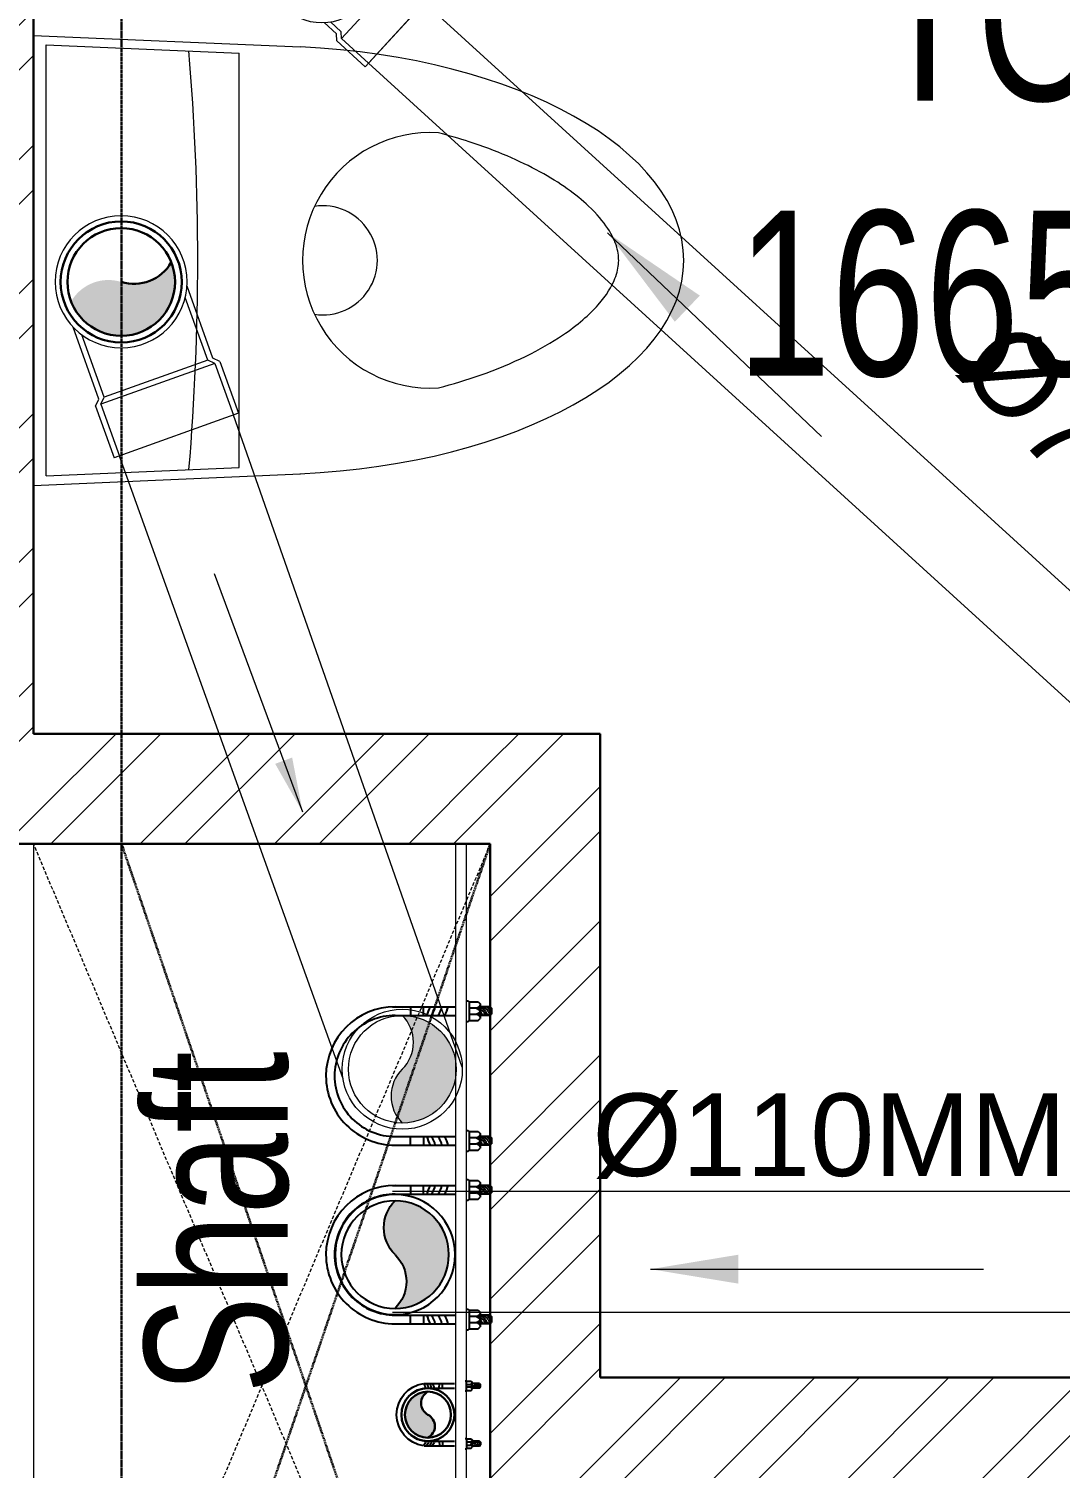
# Model space of a CAD drawing. Header units: millimetres. Extents: x 554 to 29966, y 4404 to 52986.
# Drawn here: x 17456 to 18393, y 13693 to 15001 of the extents above; entities that cross this region are included whole.
import ezdxf

# ---------------------------------------------------------------- set-up
doc = ezdxf.new("R2010")
doc.units = ezdxf.units.MM
for name, pattern in [('DASHED2', [0.375, 0.25, -0.125]), ('HIDDEN', [9.524999999999995, 6.349999999999997, -3.174999999999998]), ('HIDDEN2', [4.7624999999999975, 3.174999999999998, -1.587499999999999])]:
    doc.linetypes.add(name, pattern=pattern)
for name, color, linetype, lineweight in [('A-TEXT-ROOM-50', 7, 'Continuous', 9), ('A-VOID-ABOV', 8, 'HIDDEN2', 5), ('CWS', 170, 'Continuous', 30), ('FUR', 7, 'Continuous', 15), ('PIPE SUPPORT', 24, 'Continuous', 18), ('PP-BEAM', 6, 'DASHED2', 30), ('PP-WALL', 7, 'Continuous', 30), ('SWP', 1, 'Continuous', 15), ('WALL HATCH', 8, 'Continuous', 0)]:
    doc.layers.add(name, color=color, linetype=linetype, lineweight=lineweight)
doc.layers.add('SH - WWP', color=94, linetype='Continuous', lineweight=0, true_color=0x009e00)
doc.layers.add('SH- WWP', color=92, linetype='Continuous')
doc.styles.add('_MAA_200', font='Arial Narrow.ttf', dxfattribs={"height": 100})
doc.styles.add('ARIAL', font='Arial.ttf')
doc.styles.get("Standard").update_dxf_attribs({"font": 'arial.ttf'})
doc.dimstyles.new('COLUMN DIM PLAN', dxfattribs={"dimtxt": 100, "dimasz": 50, "dimexe": 0, "dimexo": 0, "dimgap": 30, "dimtad": 0, "dimdec": 0, "dimdsep": 46, "dimtxsty": '_MAA_200', "dimblk": 'ARCHTICK', "dimcen": 2.5, "dimdle": 50, "dimclrd": 256, "dimclre": 256, "dimclrt": 256, "dimadec": 0, "dimazin": 0, "dimtfac": 1, "dimtdec": 0, "dimtmove": 1, "dimatfit": 3, "dimfxl": 1, "dimlwd": -1, "dimlwe": -1, "dimarcsym": 0})
pattern_1 = [(45, (-2728487.738031354, 3305291.588856062), (-60.98795987733971, 60.98795987733972), []), (45, (-2728447.079391504, 3305291.588856062), (-60.98795987733971, 60.98795987733972), [])]

# ---------------------------------------------------------------- blocks, each defined once
blk = doc.blocks.new('A$C34535F5F')
at = {"layer": 'FUR', "linetype": 'Continuous'}
blk.add_line((7.30756374410157, 0.6289789640859454), (7.30756374410157, 15.36669925259684), dxfattribs=at)
for points in [[(-5.1773586165e-06, 15.99469262112598), (9.488228492811686, 15.58530480220997)], [(-5.1773586165e-06, 15.99469262112598), (-5.1773586165e-06, 1.3152593965e-06)], [(0.4518127223655031, 0.333174596772551), (0.4518127223655031, 15.66151933959827), (7.30756374410157, 15.36571497229215)], [(0.4518127223655031, 0.333174596772551), (7.30756374410157, 0.6289789640859454)], [(-4.6040713642e-06, 1.3399976524e-06), (9.488228492811686, 0.4093891341608469)]]:
    blk.add_lwpolyline(points, dxfattribs=at)
for centre, radius, start, end in [((-82.43356653371848, 7.997346968185412), 88.2740429474575, 355.1706320567113, 4.838208005137757), ((14.10840801377526, 7.997650270378471), 4.543575502682315, 86.37742345364931, 273.6225765463507), ((10.28499021323114, 7.997650270378471), 1.940983098056188, 261.2489595723783, 98.7510404280416)]:
    blk.add_arc(centre, radius, start, end, dxfattribs=at)
blk.add_ellipse((8.091878359069597, 7.997346968185412), major_axis=(-15.02705318510713, -0.0004921401246645), ratio=0.5071451269459373, start_param=1.662675256482551, end_param=4.619315705604916, dxfattribs=at)
blk.add_open_spline([(14.39548825315614, 3.463153243726083), (14.91302334903048, 3.598485968635031), (15.40934677680525, 3.749572506610093), (17.04596771268734, 4.324187240336867), (18.04585381200195, 4.820209591939601), (19.3468307128951, 5.698914285413593), (19.76686025955314, 6.068188179050592), (20.37716554440885, 6.759230911126905), (20.5661491521696, 7.076913165647963), (20.75745456179175, 7.559917411002061), (20.79487015915402, 7.743754381349388), (20.81242688527891, 8.097778894311887), (20.79322074065022, 8.271584527238701), (20.67726372099605, 8.666097421998527), (20.57800686318115, 8.887820758710404), (20.25516603674805, 9.380109179502142), (20.03078012623337, 9.649802222483231), (19.30430730882108, 10.33365049375334), (18.72219344881341, 10.75464509321227), (17.28922340967438, 11.53923489571662), (16.4405024759053, 11.90268593577548), (15.14084198456294, 12.32581897137334), (14.77384033749877, 12.43321184765864), (14.39548825317797, 12.53214729703086)], degree=3, knots=[2.047043615697423, 2.047043615697423, 2.047043615697423, 2.047043615697423, 2.176320127587233, 2.176320127587233, 2.497545405150008, 2.497545405150008, 2.720446929078087, 2.720446929078087, 2.943348453006166, 2.943348453006166, 3.116442422806044, 3.116442422806044, 3.289536392605924, 3.289536392605924, 3.462630362405803, 3.462630362405803, 3.635724332205683, 3.635724332205683, 3.888669672234206, 3.888669672234206, 4.14161501226273, 4.14161501226273, 4.23612440737344, 4.23612440737344, 4.23612440737344, 4.23612440737344], dxfattribs=at)
blk = doc.blocks.new('A$C2CAE21CB')
at = {"layer": 'SWP', "linetype": 'Continuous'}
blk.add_hatch(color=256, dxfattribs=at).paths.add_polyline_path([(-2.000000000000452, -2e-16, 1), (1.999999999999544, -1e-16, -0.417356806475766), (-1.46e-13, -3.12e-13, 0.4173568064759495)])
for radius in [2.231396361223231, 2]:
    blk.add_circle((-4.547e-13, 0), radius, dxfattribs=at)
for centre, start, end in [((-1.000000000000454, -0.9893372808046474), 44.69290126739795, 135.307098732602), ((0.9999999999995453, 0.9893372808046474), 224.692901267398, 315.3070987326021)]:
    blk.add_arc(centre, 1.406694087280504, start, end, dxfattribs=at)
blk = doc.blocks.new('*X19')
at = {"color": 0}
for p, q in [((113.7279130090329, 341.4162965511011), (114.3176786467903, 342.0060621888587)), ((113.8423566890578, 341.3539635358294), (114.318169125598, 341.8297759723697)), ((113.6040440224238, 341.4692042597887), (113.7240518539459, 341.5892120913109)), ((113.9481308900426, 341.2829610415177), (114.3186596044057, 341.6534897558808)), ((114.0456951115147, 341.2037485676931), (114.3191500832134, 341.4772035393919)), ((114.1352787081868, 341.1165554690687), (114.3196405620211, 341.3009173229029)), ((114.2169109186877, 341.0214109842728), (114.3201310408288, 341.1246311064139)), ((114.2904245531791, 340.9181479234677), (114.3206215196365, 340.948344889925))]:
    blk.add_line(p, q, dxfattribs=at)
blk = doc.blocks.new('MNBMBM')
at = {"layer": 'PIPE SUPPORT', "lineweight": -3}
for p, q in [((96481.19327059848, -13447.57362357126), (96481.24589340582, -13447.52100076388)), ((96481.19327059848, -13447.57362357126), (96481.19327059848, -13447.93724713904)), ((96481.24589340582, -13447.52100076388), (96481.46068358464, -13447.52100076388)), ((96481.513306392, -13447.57362357126), (96481.46068358464, -13447.52100076388)), ((96481.51327059873, -13447.57358777802), (96481.51327059873, -13447.93724713904)), ((96486.01327060293, -13447.5736235712), (96486.0658934103, -13447.52100076383)), ((96486.01327060293, -13447.5736235712), (96486.01327060293, -13447.93724713899)), ((96486.0658934103, -13447.52100076383), (96486.28068358912, -13447.52100076383)), ((96486.3333063965, -13447.5736235712), (96486.28068358912, -13447.52100076383)), ((96486.33327060322, -13447.57358777796), (96486.33327060322, -13447.93724713899)), ((96481.00701595827, -13448.01174899512), (96481.08151781435, -13447.93724713904)), ((96481.00701595827, -13448.35426413027), (96481.00701595827, -13448.01174899512)), ((96481.08151781435, -13447.93724713904), (96481.62502338283, -13447.93724713904)), ((96481.24564540328, -13448.08837642508), (96481.24564540328, -13448.35914664466)), ((96481.46089633444, -13448.35914664466), (96481.46089633444, -13448.08895620799)), ((96481.69952523893, -13448.01174899512), (96481.62502338283, -13447.93724713904)), ((96481.69952523893, -13448.35426413027), (96481.69952523893, -13448.01174899512)), ((96485.82701596274, -13448.01174899507), (96485.90151781883, -13447.93724713899)), ((96485.82701596274, -13448.35426413021), (96485.82701596274, -13448.01174899507)), ((96485.90151781883, -13447.93724713899), (96486.44502338734, -13447.93724713899)), ((96486.06564540775, -13448.08837642503), (96486.06564540775, -13448.3591466446)), ((96486.28089633891, -13448.3591466446), (96486.28089633891, -13448.08895620794)), ((96486.51952524339, -13448.01174899507), (96486.44502338734, -13447.93724713899)), ((96486.51952524339, -13448.35426413021), (96486.51952524339, -13448.01174899507)), ((96480.96944688873, -13448.39183319983), (96481.00701595827, -13448.35426413027)), ((96480.96944688873, -13448.45227396476), (96480.96944688873, -13448.39183319983)), ((96481.00701595827, -13448.35426413027), (96481.69952523893, -13448.35426413027)), ((96481.73677616696, -13448.39183319987), (96481.69952523893, -13448.35426413027)), ((96481.73677616696, -13448.45227396476), (96481.73677616696, -13448.39183319987)), ((96485.7894468932, -13448.39183319977), (96485.82701596274, -13448.35426413021)), ((96485.7894468932, -13448.45227396471), (96485.7894468932, -13448.39183319977)), ((96485.82701596274, -13448.35426413021), (96486.51952524339, -13448.35426413022)), ((96486.5567761714, -13448.39183319981), (96486.51952524339, -13448.35426413021)), ((96486.5567761714, -13448.45227396471), (96486.5567761714, -13448.39183319981)), ((96481.19327059844, -13451.20444779251), (96481.19327059844, -13448.8522739653)), ((96481.51327059873, -13451.10227396745), (96481.51327059873, -13448.8522739653)), ((96486.01327060293, -13451.10227396745), (96486.01327060293, -13448.8522739653)), ((96486.33327060322, -13451.20444779251), (96486.33327060322, -13448.8522739653)), ((96481.51327059873, -13450.0515798973), (96481.19327059844, -13450.0515798973)), ((96486.01327060293, -13450.0515798973), (96486.33327060322, -13450.0515798973)), ((96481.19327059844, -13450.53158634537), (96481.51327059873, -13450.53158634537)), ((96486.33327060322, -13450.53158634537), (96486.01327060293, -13450.53158634537))]:
    blk.add_line(p, q, dxfattribs=at)
for centre, major_axis, ratio, start_param, end_param in [((96481.61365783105, -13448.01305613068), (-0.320200128723769, 0.320200128723769), 0.999999999775471, -0.1868137474271345, 0.421005137292974), ((96481.56770347824, -13447.97069226839), (0.3609602734695469, 0.3609602734695469), 0.9999999993199254, 1.329768372023264, 1.608853964365007), ((96481.5910103873, -13448.00956358525), (0.3609602734738453, 0.3609602734738452), 0.9999999993067497, 1.329768372063623, 1.678717008183729), ((96481.25754133517, -13447.29713852301), (-0.1705916077644787, 0.1705916077644788), 0.9999999991030039, 2.547186153401375, 2.738210468153488), ((96481.29271783795, -13447.4791259956), (0.0704988429250919, 0.0704988429250919), 0.9999999996778886, 4.274227121094328, 5.064335281009006), ((96481.31502948253, -13447.45332862751), (0.1348098849665495, 0.1348098849665495), 0.9999999999247476, 4.157022774657454, 5.03481639246887), ((96481.3231396724, -13447.55496224183), (-0.1344147607729148, 0.1344147607729148), 0.9999999997529544, 2.586790775312957, 3.465894773457341), ((96486.43365783551, -13448.01305613062), (-0.3202001287203565, 0.3202001287203566), 0.9999999998669814, -0.1868137474059075, 0.421005137251335), ((96486.38770348275, -13447.97069226834), (0.3609602732425226, 0.3609602732425225), 0.9999999999533216, 1.329768371900432, 1.608853964383862), ((96486.41101039178, -13448.00956358519), (-0.3609602732295892, 0.3609602732295892), 0.9999999997756027, -0.2410279549909113, 0.1079206814815465), ((96486.07754133963, -13447.29713852295), (-0.1705916077439833, 0.1705916077439833), 0.9999999985280374, 2.547186153119761, 2.738210467946155), ((96486.1127178424, -13447.47912599554), (0.0704988429273759, 0.0704988429273759), 0.9999999996588605, 4.274227121095428, 5.064335280969733), ((96486.13502948698, -13447.45332862745), (0.1348098849770459, 0.1348098849770459), 0.9999999999034614, 4.157022774732605, 5.034816392505097), ((96486.14313967685, -13447.55496224177), (-0.1344147607712574, 0.1344147607712574), 0.9999999998539598, 2.586790775358184, 3.465894773409693), ((96480.99632885063, -13448.16111274663), (-0.1836427454511332, 0.1836427454511332), 0.9999999998933508, 4.202618967875284, 4.961205225639825), ((96481.62043640915, -13448.11023623249), (0.3174102312642302, 0.3174102312642302), 0.9999999999294054, 1.386450810713712, 1.96058101953486), ((96481.49614316745, -13448.16111274663), (0.183642745428047, 0.1836427454280469), 0.9999999999834772, 1.31702638455914, 2.080566339320697), ((96481.62228195462, -13448.0651669514), (0.2498462551128566, 0.2498462551128566), 0.9999999996738447, 1.500239073083246, 1.985744952330576), ((96481.71330309154, -13448.30887129406), (-0.3609602732254824, 0.3609602732254824), 0.9999999990776997, -0.2410279551250054, -0.02999747893383), ((96481.23966347807, -13448.11869015345), (0.1574100663563356, 0.1574100663563356), 0.9999999999594631, 5.625068624619608, 6.450630167201308), ((96481.34487350953, -13447.56146236977), (0.1705916078916122, 0.1705916078916121), 0.9999999997420946, 4.117982480757515, 4.699606164845294), ((96481.40314094852, -13447.63531754867), (0.1705916079033848, 0.1705916079033847), 0.999999999742952, 4.117982480782877, 4.401037373487326), ((96481.71038130358, -13448.16111274663), (0.1836427454511332, 0.1836427454511332), 0.999999999893351, 1.321980081539759, 2.080566339304299), ((96485.81632885511, -13448.16111274658), (0.1836427454341228, 0.1836427454341228), 0.9999999998437497, 5.773415294580192, 6.532001552497469), ((96486.44043641358, -13448.11023623244), (0.3174102312506335, 0.3174102312506335), 0.9999999999588574, 1.386450810686251, 1.960581019537734), ((96486.31614317188, -13448.16111274658), (0.183642745501428, 0.183642745501428), 0.9999999996070283, 1.31702638475077, 2.080566339197591), ((96486.44228195908, -13448.06516695135), (0.2498462551250625, 0.2498462551250622), 0.9999999996142932, 1.500239073097558, 1.985744952294209), ((96486.53330309603, -13448.30887129401), (-0.3609602732356619, 0.3609602732356619), 0.999999999762126, -0.2410279549788759, -0.0299974789023303), ((96486.05966348256, -13448.11869015339), (0.1574100663563356, 0.1574100663563356), 0.9999999999594631, 5.625068624619608, 6.450630167201308), ((96486.16487351398, -13447.56146236971), (-0.170591607840616, 0.170591607840616), 0.9999999998175798, 2.547186153677094, 3.128809838001576), ((96486.22314095296, -13447.63531754862), (0.1705916080412037, 0.1705916080412037), 0.999999999172634, 4.117982480944434, 4.401037373670084), ((96486.53038130805, -13448.16111274658), (0.1836427454511332, 0.1836427454511332), 0.999999999893351, 1.321980081539759, 2.080566339304299), ((96481.05225511693, -13449.89698836564), (0.5499938553760205, 0.5499938553760205), 0.9999999999969301, 0.1632660786873338, 0.609270106082474), ((96482.06133004584, -13448.48989175251), (-0.6743740752789461, 0.6743740752789462), 0.999999832874448, 1.73406237867807, 1.744004351818876), ((96485.46521115582, -13448.48989175251), (0.6743740752795976, 0.6743740752795975), 0.9999998328735095, 4.539180955360865, 4.549122928501664), ((96486.47428608478, -13449.89698836564), (-0.54999385537602, 0.5499938553760205), 0.9999999999969306, -0.6092701060824738, -0.1632660786873334), ((96481.05225511693, -13450.12858373331), (0.5499938553737664, 0.5499938553737663), 0.9999999999653807, 0.1632660786923936, 0.60927010609728), ((96481.05225511693, -13450.3767219619), (0.5499938553760205, 0.5499938553760205), 0.9999999999969301, 0.1632660786873338, 0.609270106082474), ((96481.73307073742, -13448.88655582739), (-0.7483036447213935, 0.7483036447213935), 0.9999999999909795, 1.820914180993225, 2.152166921019516), ((96482.06133004584, -13448.7214871202), (-0.6743740340217865, 0.6743740340217868), 0.9999998922882944, 1.734062388205763, 1.744004361904144), ((96482.06133004584, -13448.96962534879), (-0.6743740340217865, 0.6743740340217868), 0.9999998922882944, 1.734062388205763, 1.744004361904144), ((96485.79347046425, -13448.88655582739), (0.7483036447213935, 0.7483036447213935), 0.9999999999909798, 4.131018386160066, 4.462271126186356), ((96485.46521115582, -13448.7214871202), (0.6743740340197633, 0.6743740340197631), 0.999999892291208, 4.539180945274946, 4.549122918973353), ((96485.46521115582, -13448.96962534879), (0.6743740340197633, 0.6743740340197631), 0.999999892291208, 4.539180945274946, 4.549122918973353), ((96486.47428608478, -13450.12858373331), (-0.5499938553737664, 0.5499938553737665), 0.9999999999653816, -0.6092701060972799, -0.1632660786923932), ((96486.47428608478, -13450.3767219619), (-0.54999385537602, 0.5499938553760205), 0.9999999999969306, -0.6092701060824738, -0.1632660786873334), ((96483.76327060082, -13451.10227396751), (-1.81726442934102, 1.817264429341022), 0.9999999999974116, 0.7853981633987424, 2.356194490191048), ((96483.76327060082, -13451.10227396751), (1.590990259148384, 1.590990259148384), 0.9999999999998207, 2.356194490192254, 3.926990816987331), ((96483.76327060084, -13451.10227396751), (-1.590990259148384, 1.590990259148384), 0.9999999999933532, 2.356194490189019, 3.926990816990564), ((96483.76327060084, -13451.10227396751), (-1.817264429336318, 1.817264429336318), 0.9999999999969258, 2.356194490190806, 3.926990816988777)]:
    blk.add_ellipse(centre, major_axis=major_axis, ratio=ratio, start_param=start_param, end_param=end_param, dxfattribs=at)
at = {"layer": 'PIPE SUPPORT', "lineweight": -3, "extrusion": (0, 0, -1), "xscale": 0.1862546401715415, "yscale": 0.1862546401715415, "zscale": -0.1862546400003328, "rotation": 90}
for p in [(-96417.61248112409, -13469.22945480174), (-96417.88024133527, -13469.23003458465), (-96422.43248112855, -13469.22945480168), (-96422.70024133974, -13469.2300345846)]:
    blk.add_blockref('*X19', p, dxfattribs=at)
blk = doc.blocks.new('A$C3BC90C2D')
at = {"layer": 'SH- WWP', "linetype": 'Continuous'}
blk.add_hatch(color=256, dxfattribs=at).paths.add_polyline_path([(-2, 3.3651e-11, 1), (2, 2.45565e-11, -0.4173574324766371), (-2.1098011128e-06, 2.1325688894e-06, 0.4173561804767063)])
for radius in [2.231396361223231, 2]:
    blk.add_circle((0, 2.91038e-11), radius, dxfattribs=at)
for centre, start, end in [((-1, -0.9893372807709964), 44.69290126831891, 135.307098731681), ((1, 0.9893372808292042), 224.6929012683189, 315.3070987316811)]:
    blk.add_arc(centre, 1.406694087280504, start, end, dxfattribs=at)
blk = doc.blocks.new('OIUUYIU')
at = {"layer": 'PIPE SUPPORT', "lineweight": -3}
for p, q in [((96471.43208916413, -13447.5736235712), (96471.4847119715, -13447.52100076383)), ((96471.43212495738, -13447.57358777796), (96471.43212495738, -13447.93724713899)), ((96471.69950215032, -13447.52100076383), (96471.4847119715, -13447.52100076383)), ((96471.7521249577, -13447.5736235712), (96471.69950215032, -13447.52100076383)), ((96471.7521249577, -13447.5736235712), (96471.7521249577, -13447.93724713899)), ((96476.2520891686, -13447.57362357126), (96476.30471197594, -13447.52100076388)), ((96476.25212496183, -13447.57358777802), (96476.25212496183, -13447.93724713904)), ((96476.51950215481, -13447.52100076388), (96476.30471197594, -13447.52100076388)), ((96476.57212496213, -13447.57362357126), (96476.51950215481, -13447.52100076388)), ((96476.57212496213, -13447.57362357126), (96476.57212496213, -13447.93724713904)), ((96471.24587031725, -13448.01174899507), (96471.32037217329, -13447.93724713899)), ((96471.24587031725, -13448.35426413021), (96471.24587031725, -13448.01174899507)), ((96471.86387774178, -13447.93724713899), (96471.32037217329, -13447.93724713899)), ((96471.48449922173, -13448.3591466446), (96471.48449922173, -13448.08895620794)), ((96471.69975015287, -13448.08837642503), (96471.69975015287, -13448.3591466446)), ((96471.93837959784, -13448.01174899507), (96471.86387774178, -13447.93724713899)), ((96471.93837959784, -13448.35426413021), (96471.93837959784, -13448.01174899507)), ((96476.0658703217, -13448.01174899512), (96476.14037217776, -13447.93724713904)), ((96476.0658703217, -13448.35426413027), (96476.0658703217, -13448.01174899512)), ((96476.68387774623, -13447.93724713904), (96476.14037217776, -13447.93724713904)), ((96476.30449922617, -13448.35914664466), (96476.30449922617, -13448.08895620799)), ((96476.51975015733, -13448.08837642508), (96476.51975015733, -13448.35914664466)), ((96476.75837960232, -13448.01174899512), (96476.68387774623, -13447.93724713904)), ((96476.75837960232, -13448.35426413027), (96476.75837960232, -13448.01174899512)), ((96471.2086193892, -13448.39183319981), (96471.24587031725, -13448.35426413021)), ((96471.2086193892, -13448.45227396471), (96471.2086193892, -13448.39183319981)), ((96471.93837959784, -13448.35426413021), (96471.24587031725, -13448.35426413022)), ((96471.97594866742, -13448.39183319977), (96471.93837959784, -13448.35426413021)), ((96471.97594866742, -13448.45227396471), (96471.97594866742, -13448.39183319977)), ((96476.02861939363, -13448.39183319987), (96476.0658703217, -13448.35426413027)), ((96476.02861939363, -13448.45227396476), (96476.02861939363, -13448.39183319987)), ((96476.75837960232, -13448.35426413027), (96476.06587032168, -13448.35426413027)), ((96476.79594867188, -13448.39183319983), (96476.75837960232, -13448.35426413027)), ((96476.79594867188, -13448.45227396476), (96476.79594867188, -13448.39183319983)), ((96471.43212495738, -13451.20444779251), (96471.43212495738, -13448.8522739653)), ((96471.7521249577, -13451.10227396745), (96471.7521249577, -13448.8522739653)), ((96476.25212496183, -13451.10227396745), (96476.25212496183, -13448.8522739653)), ((96476.57212496216, -13451.20444779251), (96476.57212496216, -13448.8522739653)), ((96471.7521249577, -13450.0515798973), (96471.43212495738, -13450.0515798973)), ((96476.25212496183, -13450.0515798973), (96476.57212496216, -13450.0515798973)), ((96471.43212495738, -13450.53158634537), (96471.7521249577, -13450.53158634537)), ((96476.57212496216, -13450.53158634537), (96476.25212496183, -13450.53158634537))]:
    blk.add_line(p, q, dxfattribs=at)
at = {"layer": 'PIPE SUPPORT', "lineweight": -3, "extrusion": (0, 0, -1)}
for centre, major_axis, ratio, start_param, end_param in [((96471.62225588375, -13447.55496224177), (0.1344147607712574, 0.1344147607712574), 0.9999999998539598, 2.586790775358184, 3.465894773409693), ((96471.63036607363, -13447.45332862745), (-0.1348098849770459, 0.1348098849770459), 0.9999999999034614, 4.157022774732605, 5.034816392505097), ((96471.6526777182, -13447.47912599554), (-0.0704988429273759, 0.0704988429273759), 0.9999999996588605, 4.274227121095428, 5.064335280969733), ((96471.33173772506, -13448.01305613062), (0.3202001287203565, 0.3202001287203566), 0.9999999998669814, -0.1868137474059075, 0.421005137251335), ((96471.68785422095, -13447.29713852295), (0.1705916077439833, 0.1705916077439833), 0.9999999985280374, 2.547186153119761, 2.738210467946155), ((96471.35438516883, -13448.00956358519), (0.3609602732295892, 0.3609602732295892), 0.9999999997756027, -0.2410279549909113, 0.1079206814815465), ((96471.37769207788, -13447.97069226834), (-0.3609602732425226, 0.3609602732425225), 0.9999999999533216, 1.329768371900432, 1.608853964383862), ((96476.4422558882, -13447.55496224183), (0.1344147607729148, 0.1344147607729148), 0.9999999997529544, 2.586790775312957, 3.465894773457341), ((96476.45036607808, -13447.45332862751), (-0.1348098849665495, 0.1348098849665495), 0.9999999999247476, 4.157022774657454, 5.03481639246887), ((96476.47267772268, -13447.4791259956), (-0.0704988429250919, 0.0704988429250919), 0.9999999996778886, 4.274227121094328, 5.064335281009006), ((96476.15173772955, -13448.01305613068), (0.320200128723769, 0.320200128723769), 0.999999999775471, -0.1868137474271345, 0.421005137292974), ((96476.50785422543, -13447.29713852301), (0.1705916077644787, 0.1705916077644788), 0.9999999991030039, 2.547186153401375, 2.738210468153488), ((96476.17438517332, -13448.00956358525), (-0.3609602734738453, 0.3609602734738452), 0.9999999993067497, 1.329768372063623, 1.678717008183729), ((96476.19769208237, -13447.97069226839), (-0.3609602734695469, 0.3609602734695469), 0.9999999993199254, 1.329768372023264, 1.608853964365007), ((96471.23501425255, -13448.16111274658), (-0.1836427454511332, 0.1836427454511332), 0.999999999893351, 1.321980081539759, 2.080566339304299), ((96471.60052204665, -13447.56146236971), (0.170591607840616, 0.170591607840616), 0.9999999998175798, 2.547186153677094, 3.128809838001576), ((96471.54225460763, -13447.63531754862), (-0.1705916080412037, 0.1705916080412037), 0.999999999172634, 4.117982480944434, 4.401037373670084), ((96471.70573207804, -13448.11869015339), (-0.1574100663563356, 0.1574100663563356), 0.9999999999594631, 5.625068624619608, 6.450630167201308), ((96471.23209246458, -13448.30887129401), (0.3609602732356619, 0.3609602732356619), 0.999999999762126, -0.2410279549788759, -0.0299974789023303), ((96471.32311360154, -13448.06516695135), (-0.2498462551250625, 0.2498462551250622), 0.9999999996142932, 1.500239073097558, 1.985744952294209), ((96471.324959147, -13448.11023623244), (-0.3174102312506335, 0.3174102312506335), 0.9999999999588574, 1.386450810686251, 1.960581019537734), ((96471.44925238873, -13448.16111274658), (-0.183642745501428, 0.183642745501428), 0.9999999996070283, 1.31702638475077, 2.080566339197591), ((96471.94906670546, -13448.16111274658), (-0.1836427454341228, 0.1836427454341228), 0.9999999998437497, 5.773415294580192, 6.532001552497469), ((96476.05501425703, -13448.16111274663), (-0.1836427454511332, 0.1836427454511332), 0.999999999893351, 1.321980081539759, 2.080566339304299), ((96476.42052205108, -13447.56146236977), (-0.1705916078916122, 0.1705916078916121), 0.9999999997420946, 4.117982480757515, 4.699606164845294), ((96476.3622546121, -13447.63531754867), (-0.1705916079033848, 0.1705916079033847), 0.999999999742952, 4.117982480782877, 4.401037373487326), ((96476.52573208253, -13448.11869015345), (-0.1574100663563356, 0.1574100663563356), 0.9999999999594631, 5.625068624619608, 6.450630167201308), ((96476.05209246904, -13448.30887129406), (0.3609602732254824, 0.3609602732254824), 0.9999999990776997, -0.2410279551250054, -0.02999747893383), ((96476.14311360598, -13448.0651669514), (-0.2498462551128566, 0.2498462551128566), 0.9999999996738447, 1.500239073083246, 1.985744952330576), ((96476.14495915144, -13448.11023623249), (-0.3174102312642302, 0.3174102312642302), 0.9999999999294054, 1.386450810713712, 1.96058101953486), ((96476.26925239318, -13448.16111274663), (-0.183642745428047, 0.1836427454280469), 0.9999999999834772, 1.31702638455914, 2.080566339320697), ((96476.76906670997, -13448.16111274663), (0.1836427454511332, 0.1836427454511332), 0.9999999998933508, 4.202618967875284, 4.961205225639825), ((96471.29110947585, -13449.89698836564), (0.54999385537602, 0.5499938553760205), 0.9999999999969306, -0.6092701060824738, -0.1632660786873334), ((96472.30018440478, -13448.48989175251), (-0.6743740752795976, 0.6743740752795975), 0.9999998328735095, 4.539180955360865, 4.549122928501664), ((96475.70406551476, -13448.48989175251), (0.6743740752789461, 0.6743740752789462), 0.999999832874448, 1.73406237867807, 1.744004351818876), ((96476.71314044367, -13449.89698836564), (-0.5499938553760205, 0.5499938553760205), 0.9999999999969301, 0.1632660786873338, 0.609270106082474), ((96471.29110947585, -13450.12858373331), (0.5499938553737664, 0.5499938553737665), 0.9999999999653816, -0.6092701060972799, -0.1632660786923932), ((96471.29110947585, -13450.3767219619), (0.54999385537602, 0.5499938553760205), 0.9999999999969306, -0.6092701060824738, -0.1632660786873334), ((96471.97192509635, -13448.88655582739), (-0.7483036447213935, 0.7483036447213935), 0.9999999999909798, 4.131018386160066, 4.462271126186356), ((96472.30018440478, -13448.7214871202), (-0.6743740340197633, 0.6743740340197631), 0.999999892291208, 4.539180945274946, 4.549122918973353), ((96472.30018440478, -13448.96962534879), (-0.6743740340197633, 0.6743740340197631), 0.999999892291208, 4.539180945274946, 4.549122918973353), ((96476.03232482319, -13448.88655582739), (0.7483036447213935, 0.7483036447213935), 0.9999999999909795, 1.820914180993225, 2.152166921019516), ((96475.70406551476, -13448.7214871202), (0.6743740340217865, 0.6743740340217868), 0.9999998922882944, 1.734062388205763, 1.744004361904144), ((96475.70406551476, -13448.96962534879), (0.6743740340217865, 0.6743740340217868), 0.9999998922882944, 1.734062388205763, 1.744004361904144), ((96476.71314044367, -13450.12858373331), (-0.5499938553737664, 0.5499938553737663), 0.9999999999653807, 0.1632660786923936, 0.60927010609728), ((96476.71314044367, -13450.3767219619), (-0.5499938553760205, 0.5499938553760205), 0.9999999999969301, 0.1632660786873338, 0.609270106082474), ((96474.00212495976, -13451.10227396751), (1.817264429336318, 1.817264429336318), 0.9999999999969258, 2.356194490190806, 3.926990816988777), ((96474.00212495976, -13451.10227396751), (1.590990259148384, 1.590990259148384), 0.9999999999933532, 2.356194490189019, 3.926990816990564), ((96474.00212495976, -13451.10227396751), (-1.590990259148384, 1.590990259148384), 0.9999999999998207, 2.356194490192254, 3.926990816987331), ((96474.00212495976, -13451.10227396751), (1.81726442934102, 1.817264429341022), 0.9999999999974116, 0.7853981633987424, 2.356194490191048)]:
    blk.add_ellipse(centre, major_axis=major_axis, ratio=ratio, start_param=start_param, end_param=end_param, dxfattribs=at)
at = {"layer": 'PIPE SUPPORT', "lineweight": -3, "xscale": 0.1862546401715415, "yscale": 0.1862546401715415, "zscale": 0.1862546401715415, "rotation": 90}
for p in [(96535.07876817737, -13469.2300345846), (96535.30374091081, -13469.22945480168), (96539.88515422533, -13469.23003458465), (96540.15291443656, -13469.22945480174)]:
    blk.add_blockref('*X19', p, dxfattribs=at)
blk = doc.blocks.new('_ArchTick')
at = {"color": 0, "linetype": 'ByBlock', "const_width": 0.15}
blk.add_lwpolyline([(-0.5, -0.5), (0.5, 0.5)], dxfattribs=at)
blk = doc.blocks.new('A$C5FCA3C8E')
at = {"layer": 'CWS', "linetype": 'Continuous'}
blk.add_hatch(color=256, dxfattribs=at).paths.add_polyline_path([(-1.3581241676e-06, 2.5302895748e-06, 0.5981914609792685), (-0.75, 4.95894e-11, 1), (0.75, 8.6183e-12, -0.5981960418834819)])
for radius in [0.8611281478661112, 0.75]:
    blk.add_circle((0, 5.82077e-11), radius, dxfattribs=at)
for centre, start, end in [((-0.375, -0.2012822666438296), 28.22480001612511, 151.7751999838749), ((0.375, 0.2012822667020373), 208.2248000161251, 331.775199983875)]:
    blk.add_arc(centre, 0.4256049234739195, start, end, dxfattribs=at)
blk = doc.blocks.new('*X16')
at = {"color": 0}
for p, q in [((113.6040440224238, 341.4692042597887), (113.7240518539459, 341.5892120913109)), ((113.7279130090329, 341.4162965511011), (114.3176786467903, 342.0060621888587)), ((113.8423566890578, 341.3539635358294), (114.318169125598, 341.8297759723697)), ((113.9481308900426, 341.2829610415177), (114.3186596044057, 341.6534897558808)), ((114.0456951115147, 341.2037485676931), (114.3191500832134, 341.4772035393919)), ((114.1352787081868, 341.1165554690687), (114.3196405620211, 341.3009173229029)), ((114.2169109186877, 341.0214109842728), (114.3201310408288, 341.1246311064139)), ((114.2904245531791, 340.9181479234677), (114.3206215196365, 340.948344889925))]:
    blk.add_line(p, q, dxfattribs=at)
blk = doc.blocks.new('gfg')
at = {"layer": 'PIPE SUPPORT', "lineweight": -3}
for p, q in [((20672.23069641801, -7006.954995548515), (20672.19146157941, -7006.99423038714)), ((20672.19146157941, -7007.094701396479), (20672.19146157941, -7006.99423038714)), ((20672.23069641801, -7007.133936235103), (20672.19146157941, -7007.094701396479)), ((20672.23069641801, -7006.954995548515), (20672.50180912954, -7006.954995548515)), ((20672.53906311778, -7006.874156006904), (20672.50203141799, -7006.911187706736)), ((20672.50203141799, -7007.181341178311), (20672.50203141799, -7006.911187706736)), ((20672.70931280447, -7006.874156006904), (20672.53906311778, -7006.874156006904)), ((20672.57715134982, -7007.099760343614), (20672.71173969447, -7007.099760343614)), ((20672.71173969447, -7006.992768272745), (20672.5774395352, -7006.992768272745)), ((20672.72798678899, -7006.855640157012), (20672.71173969447, -7006.871887251548)), ((20672.71173969447, -7007.220799768099), (20672.71173969447, -7006.871887251548)), ((20672.75802931919, -7006.855640157012), (20672.72798678899, -7006.855640157012)), ((20674.27667252631, -7006.956873166533), (20673.15802931978, -7006.956873166533)), ((20673.60235733257, -7007.135813853117), (20673.60235733257, -7006.956873166529)), ((20673.71839229152, -7007.135813853117), (20673.71735092305, -7006.956873166529)), ((20672.23069641801, -7007.133936235103), (20672.50180912954, -7007.133936235103)), ((20672.53906311778, -7007.218372878113), (20672.50203141799, -7007.181341178311)), ((20672.70931280447, -7007.218372878113), (20672.53906311778, -7007.218372878113)), ((20672.72798678896, -7007.237046862634), (20672.70931280447, -7007.218372878113)), ((20672.75802931919, -7007.237046862634), (20672.72798678896, -7007.237046862634)), ((20674.27875526326, -7007.135813853118), (20673.15802931979, -7007.135813853118)), ((20672.23069641801, -7009.105982412248), (20672.19146157941, -7009.145217250872)), ((20672.19146157941, -7009.145217250872), (20672.19146157941, -7009.245688260214)), ((20672.23069641801, -7009.284923098836), (20672.19146157941, -7009.245688260214)), ((20672.23069641801, -7009.105982412248), (20672.50180912954, -7009.105982412248)), ((20672.53906311778, -7009.021545769238), (20672.50203141799, -7009.05857746904)), ((20672.50203141799, -7009.05857746904), (20672.50203141799, -7009.328730940613)), ((20672.70931280447, -7009.021545769238), (20672.53906311778, -7009.021545769238)), ((20672.57715134982, -7009.140158303736), (20672.71173969447, -7009.140158303736)), ((20672.71173969447, -7009.247150374605), (20672.5774395352, -7009.247150374605)), ((20672.72798678896, -7009.002871784716), (20672.70931280447, -7009.021545769238)), ((20672.71173969447, -7009.01911887925), (20672.71173969447, -7009.368031395801)), ((20672.75802931919, -7009.002871784716), (20672.72798678896, -7009.002871784716)), ((20674.27875526326, -7009.104104794234), (20673.15802931978, -7009.104104794234)), ((20673.60235733257, -7009.104104794234), (20673.60235733257, -7009.28304548082)), ((20673.71839229152, -7009.104104794234), (20673.71735092305, -7009.28304548082)), ((20672.23069641801, -7009.284923098836), (20672.50180912954, -7009.284923098836)), ((20672.53906311778, -7009.365762640446), (20672.50203141799, -7009.328730940613)), ((20672.70931280447, -7009.365762640446), (20672.53906311778, -7009.365762640446)), ((20672.72798678899, -7009.384278490339), (20672.71173969447, -7009.368031395801)), ((20672.75802931919, -7009.384278490339), (20672.72798678899, -7009.384278490339)), ((20674.27667252631, -7009.28304548082), (20673.15802931978, -7009.28304548082))]:
    blk.add_line(p, q, dxfattribs=at)
for radius in [1.1740907559851, 0.9951500693986719]:
    blk.add_arc((20674.1311701915, -7008.119959323675), radius, 278.5286732039812, 81.47132679600334, dxfattribs=at)
for centre, major_axis, ratio, start_param, end_param in [((20672.16024033036, -7007.089626537625), (0.052562963906729, 0.052562963906729), 0.9999999998413699, 5.845023448015352, 6.635131608354146), ((20672.02455298354, -7007.115853652419), (-0.1271907480113182, 0.1271907480113183), 0.999999996535816, 4.117982482427986, 4.309006796857802), ((20672.52674535621, -7006.884601040804), (-0.2691269974105022, 0.2691269974105026), 0.9999999947868815, 1.329768373441599, 1.499720566069074), ((20672.14100616891, -7007.072991283455), (0.100512388921159, 0.1005123889211589), 0.9999999999069012, 5.727819101621663, 6.424460740322188), ((20672.55572727334, -7006.867223731203), (0.2691269959823859, 0.2691269959823857), 0.9999999971351131, 2.900564698409263, 3.132660851976726), ((20672.55833126699, -7006.850338109829), (-0.2387367953091886, 0.2387367953091889), 0.9999999986650406, 1.383982580667374, 1.782644714410317), ((20672.21678278847, -7007.066944437875), (-0.1002177898229264, 0.1002177898229265), 0.9999999994798731, 4.157587103104932, 4.837600714042488), ((20672.63078740914, -7006.845284095589), (0.2366566859690866, 0.2366566859690863), 0.9999999996936983, 2.957247137783011, 3.396312688854485), ((20672.22162919412, -7007.050739988979), (0.1271907473947246, 0.1271907473947245), 0.9999999977844616, 5.688778806532026, 6.059082859867648), ((20672.59718437543, -7006.843908082391), (-0.1862819181657325, 0.1862819181657327), 0.9999999999446293, 1.500239073391399, 1.985744952649278), ((20672.5922190132, -7007.102733703885), (0.0782418402748776, 0.0782418402748775), 0.9999999998860024, 0.9126796448355063, 1.738241186561169), ((20672.61330547757, -7006.975248573133), (0.0912809878459431, 0.0912809878459431), 0.9999999995812568, 2.887822711697686, 3.651362666670403), ((20672.61330547757, -7006.868759919514), (0.0912809878433658, 0.0912809878433657), 0.9999999990311387, 2.892776408477558, 3.651362666904716), ((20672.61330547757, -7007.223684984204), (-0.0912809878516158, 0.0912809878516159), 0.9999999990017563, -0.5097700133625, 0.2488162450085207), ((20674.24016160718, -7009.041021276549), (-0.2460406949962698, 0.24604069499627), 0.9999999997174747, 0.9677046534802523, 1.554601844261406), ((20674.34746651146, -7009.041021276549), (0.2460406949090701, 0.2460406949090697), 0.9999999998287487, 2.538501055854934, 3.125398171115445), ((20674.45107109653, -7009.041021276549), (0.2460406949090701, 0.2460406949090697), 0.9999999998287487, 2.538501055854934, 3.125398171115445), ((20674.56207615882, -7009.041021276549), (-0.2460406950871933, 0.2460406950871937), 0.9999999993530387, 0.967704729424919, 1.554601844267306)]:
    blk.add_ellipse(centre, major_axis=major_axis, ratio=ratio, start_param=start_param, end_param=end_param, dxfattribs=at)
at = {"layer": 'PIPE SUPPORT', "lineweight": -3, "extrusion": (0, 0, -1)}
for centre, major_axis, ratio, start_param, end_param in [((20674.24016160718, -7007.198897370805), (-0.2460406949962698, -0.24604069499627), 0.9999999997174747, 0.9677046534802523, 1.554601844261406), ((20674.34746651146, -7007.198897370805), (0.2460406949090701, -0.2460406949090697), 0.9999999998287487, 2.538501055854934, 3.125398171115445), ((20674.45107109653, -7007.198897370805), (0.2460406949090701, -0.2460406949090697), 0.9999999998287487, 2.538501055854934, 3.125398171115445), ((20674.56207615882, -7007.198897370805), (-0.2460406950871933, -0.2460406950871937), 0.9999999993530387, 0.967704729424919, 1.554601844267306), ((20672.02455298354, -7009.124064994932), (-0.1271907480113182, -0.1271907480113183), 0.999999996535816, 4.117982482427986, 4.309006796857802), ((20672.16024033036, -7009.150292109726), (0.052562963906729, -0.052562963906729), 0.9999999998413699, 5.845023448015352, 6.635131608354146), ((20672.52674535621, -7009.355317606547), (-0.2691269974105022, -0.2691269974105026), 0.9999999947868815, 1.329768373441599, 1.499720566069074), ((20672.14100616891, -7009.166927363897), (0.100512388921159, -0.1005123889211589), 0.9999999999069012, 5.727819101621663, 6.424460740322188), ((20672.55572727334, -7009.372694916148), (0.2691269959823859, -0.2691269959823857), 0.9999999971351131, 2.900564698409263, 3.132660851976726), ((20672.55833126699, -7009.389580537521), (-0.2387367953091886, -0.2387367953091889), 0.9999999986650406, 1.383982580667374, 1.782644714410317), ((20672.21678278847, -7009.172974209477), (-0.1002177898229264, -0.1002177898229265), 0.9999999994798731, 4.157587103104932, 4.837600714042488), ((20672.63078740914, -7009.394634551759), (0.2366566859690866, -0.2366566859690863), 0.9999999996936983, 2.957247137783011, 3.396312688854485), ((20672.22162919412, -7009.189178658371), (0.1271907473947246, -0.1271907473947245), 0.9999999977844616, 5.688778806532026, 6.059082859867648), ((20672.59718437543, -7009.39601056496), (-0.1862819181657325, -0.1862819181657327), 0.9999999999446293, 1.500239073391399, 1.985744952649278), ((20672.61330547757, -7009.264670074218), (0.0912809878459431, -0.0912809878459431), 0.9999999995812568, 2.887822711697686, 3.651362666670403), ((20672.5922190132, -7009.137184943465), (0.0782418402748776, -0.0782418402748775), 0.9999999998860024, 0.9126796448355063, 1.738241186561169), ((20672.61330547757, -7009.016233663145), (-0.0912809878516158, -0.0912809878516159), 0.9999999990017563, -0.5097700133625, 0.2488162450085207), ((20672.61330547757, -7009.371158727836), (0.0912809878433658, -0.0912809878433657), 0.9999999990311387, 2.892776408477558, 3.651362666904716)]:
    blk.add_ellipse(centre, major_axis=major_axis, ratio=ratio, start_param=start_param, end_param=end_param, dxfattribs=at)
at = {"layer": 'PIPE SUPPORT', "lineweight": -3}
for p, xscale, yscale, zscale, rotation in [((20683.08548105789, -7038.714998576982), -0.0925792494463893, 0.092579249529543, 0.0925792494975916, 359.9999999999998), ((20683.0857692433, -7038.606154569166), -0.0925792494463893, 0.092579249529543, 0.0925792494975916, 359.9999999999998), ((20683.08548105789, -6977.524920070369), 0.0925792494463893, 0.0925792494463893, 0.0925792494463893, 180), ((20683.0857692433, -6977.633764078184), 0.0925792494463893, 0.0925792494463893, 0.0925792494463893, 180)]:
    blk.add_blockref('*X16', p, dxfattribs=dict(at, xscale=xscale, yscale=yscale, zscale=zscale, rotation=rotation))
blk = doc.blocks.new('PP-P TRAP')
at = {"linetype": 'Continuous'}
for p, q in [((-551.8253820829827, 11576.75899293785), (-556.2025601625498, 11572.38181485831)), ((-551.8253820829827, 11576.75899293785), (-516.8796834098467, 11576.75899293785)), ((-516.8796834098465, 11493.0380627053), (-516.8796834098465, 11576.75899293785)), ((-551.8253820829827, 11493.0380627053), (-556.185847199262, 11497.39852782158)), ((-551.8253820829827, 11493.0380627053), (-516.8796834098465, 11493.0380627053))]:
    blk.add_line(p, q, dxfattribs=at)
at = {"linetype": 'Continuous', "ltscale": 0.005}
for p, q in [((-556.185847199262, 11572.39852782157), (-571.660399644338, 11572.39852782157)), ((-554.3796834098465, 11568.0380627053), (-567.7196047644335, 11568.0380627053)), ((-550.0192182935675, 11572.39852782157), (-554.3796834098465, 11568.0380627053)), ((-550.0192182935675, 11497.39852782158), (-550.0192182935675, 11572.39852782157)), ((-550.0192182935675, 11572.39852782157), (-516.8796834098467, 11572.39852782157)), ((-556.185847199262, 11497.39852782158), (-572.2578822526878, 11497.39852782158)), ((-554.3796834098465, 11501.75899293786), (-568.1954321768212, 11501.75899293786)), ((-550.0192182935675, 11497.39852782158), (-554.3796834098465, 11501.75899293786)), ((-550.0192182935675, 11497.39852782158), (-516.8796834098465, 11497.39852782158))]:
    blk.add_line(p, q, dxfattribs=at)
blk.add_line((-516.8796834098467, 11572.39852782157), (-516.8796834098467, 11497.39852782158))
for centre, radius in [((-608.4494508520622, 11535.18922549547), 52.32558139534866), ((-608.449450852138, 11535.18922549547), 47.96511627912035)]:
    blk.add_circle(centre, radius, dxfattribs=at)
blk = doc.blocks.new('PP-WC CONNECTOR BEND')
at = {"lineweight": 30}
h = blk.add_hatch(color=256, dxfattribs=at)
edge = h.paths.add_edge_path()
edge.add_ellipse((-583.9275100874925, 9774.490039917931), major_axis=(19.39290396956005, 18.32186724565119), ratio=1, start_angle=96.33861705339172, end_angle=173.6613829466086, ccw=False)
edge.add_ellipse((-605.224672053997, 9758.421236726892), major_axis=(22.89194586542945, -24.23013451044475), ratio=0.9999999999973738, start_angle=-44.99999999999977, end_angle=135, ccw=False)
edge.add_ellipse((-626.5218340165429, 9742.352433536376), major_axis=(18.3218672456512, -19.39290396956005), ratio=1, start_angle=6.338617053391655, end_angle=83.66138294660833)
at = {"linetype": 'Continuous'}
for p, q in [((-538.1727318340578, 9799.329941152686), (-541.5818227431517, 9795.920850243589)), ((-538.1727318340265, 9799.329941152686), (-504.0818227431201, 9799.329941152744)), ((-504.0818227430058, 9717.51175933456), (-504.0818227431201, 9799.329941152744)), ((-541.5818227431124, 9795.920850243612), (-588.9823970954616, 9795.920850243534)), ((-541.5818227429944, 9720.920850243572), (-588.9823970953393, 9720.920850243496)), ((-538.1727318339242, 9717.511759334506), (-541.5818227430336, 9720.92085024359)), ((-538.1727318339242, 9717.511759334506), (-504.0818227430058, 9717.51175933456))]:
    blk.add_line(p, q, dxfattribs=at)
at = {"linetype": 'Continuous', "ltscale": 0.005}
for p, q in [((-541.5818227431085, 9792.51175933452), (-582.7184718997637, 9792.511759334451)), ((-538.1727318340502, 9795.920850243598), (-541.5818227431085, 9792.51175933452)), ((-541.5818227430376, 9724.32994115268), (-541.5818227431085, 9792.51175933452)), ((-538.1727318340226, 9795.920850243598), (-504.081822743132, 9795.920850243652)), ((-538.1727318339398, 9720.920850243601), (-538.1727318340304, 9795.920850243598)), ((-541.5818227429983, 9724.329941152657), (-582.7184718996575, 9724.329941152597)), ((-538.172731833932, 9720.920850243601), (-541.5818227430376, 9724.32994115268)), ((-538.172731833932, 9720.920850243601), (-504.0818227430216, 9720.920850243652))]:
    blk.add_line(p, q, dxfattribs=at)
at = {"linetype": 'Continuous'}
blk.add_circle((-605.3318227430137, 9758.420850243483), 40.90909090909089, dxfattribs=at)
at = {"linetype": 'Continuous', "ltscale": 0.005}
blk.add_circle((-605.3318227430732, 9758.420850243483), 37.50000000003968, dxfattribs=at)
at = {"lineweight": 30}
for radius in [37.50049768746063, 33.33377572218723]:
    blk.add_circle((-605.224672053997, 9758.421236726896), radius, dxfattribs=at)
blk.add_arc((-626.5218340165429, 9742.352433536376), 26.67912186968674, 319.71194947771, 37.03471536996615, dxfattribs=at)

msp = doc.modelspace()

# ---------------------------------------------------------------- hatches: boundary and pattern name
at = {"layer": 'WALL HATCH'}
h = msp.add_hatch(dxfattribs=at)
h.set_pattern_fill('ANSI32', color=256, scale=230, style=0)
h.set_pattern_definition(pattern_1)
h.paths.add_polyline_path([(17460.43178469048, 15925.57759625082), (17310.43273162761, 15925.57759625082), (17310.43273162761, 14260.57759625082), (17460.43178469048, 14260.57759625082)])
h = msp.add_hatch(dxfattribs=at)
h.set_pattern_fill('ANSI32', color=256, scale=230, style=0)
h.set_pattern_definition(pattern_1)
h.paths.add_polyline_path([(17875.43178469048, 14260.57759625222), (17460.43178469095, 14260.57759625222), (17460.43178469095, 14360.57759624989), (17875.43178469048, 14360.57759624989)])
h.paths.add_polyline_path([(17875.43178469048, 13175.57759624989), (17975.43178468955, 13175.57759624989), (17975.43178468955, 14360.57759624989), (17875.43178469048, 14360.57759624989)])
h = msp.add_hatch(dxfattribs=at)
h.set_pattern_fill('ANSI32', color=256, scale=230, style=0)
h.set_pattern_definition(pattern_1)
h.paths.add_polyline_path([(19125.43178469048, 13775.57759624989), (17975.43178468955, 13775.57759624989), (17975.43178468955, 13675.57759624989), (19125.43178469048, 13675.57759624989)])

# ---------------------------------------------------------------- linework, layer by layer
at = {"layer": 'A-VOID-ABOV', "linetype": 'HIDDEN', "lineweight": 15, "ltscale": 0.5}
for p, q in [((17875.43178469048, 13275.57759624989), (17460.43178468908, 14260.57759625036)), ((17875.43178468955, 14260.57759624989), (17460.43178468908, 13275.57759624989))]:
    msp.add_line(p, q, dxfattribs=at)
at = {"layer": 'PIPE SUPPORT', "linetype": 'ByBlock'}
msp.add_lwpolyline([(17853.77644050739, 13275.57759624989), (17853.77644050739, 14260.57759624989), (17843.99866271636, 14260.57759624989), (17843.99866271636, 13275.57759624989)], close=True, dxfattribs=at)
at = {"layer": 'PP-BEAM', "lineweight": 30, "ltscale": 3}
for p, q in [((17540.43178445811, 10460.57759625035), (17540.43178468955, 17075.57759623918)), ((17540.43178455637, 13275.57759624942), (17875.43178468955, 14260.57759624989)), ((17540.43178459083, 14260.57759624989), (17875.43178469048, 13275.57759624989))]:
    msp.add_line(p, q, dxfattribs=at)
at = {"layer": 'PP-WALL', "ltscale": 0.6}
for p, q in [((17460.43178469048, 15925.57759624989), (17460.43178469048, 14360.57759624989)), ((17460.43178469095, 14360.57759624989), (17975.43178468955, 14360.57759624989)), ((17975.43178468955, 14360.57759624989), (17975.43178468955, 13775.57759624989)), ((17310.43178469094, 14260.57759625082), (17875.43178468955, 14260.57759624989)), ((17875.43178468955, 14260.57759624989), (17875.43178469048, 13275.57759624989)), ((17975.43178469094, 13775.57759624989), (19125.43178469048, 13775.57759624989))]:
    msp.add_line(p, q, dxfattribs=at)
at = {"layer": 'PP-WALL', "color": 5, "lineweight": 15, "ltscale": 0.6}
msp.add_line((17460.43178468908, 14260.57759625082), (17460.43178468908, 13275.57759624989), dxfattribs=at)
at = {"layer": 'SH - WWP'}
for p, q in [((17815.50430183916, 15025.03308713333), (19005.81647717639, 13940.73730925693)), ((17764.8219047474, 14969.74880985393), (18931.28900265054, 13907.17432267395)), ((18913.07425314247, 13944.83023335635), (17786.71972830745, 13944.83023335635)), ((18913.11548762967, 13834.83023335635), (17786.71972830745, 13834.83023335635))]:
    msp.add_line(p, q, dxfattribs=at)
at = {"layer": 'SWP', "linetype": 'Continuous'}
for p, q in [((17850.03083638347, 14057.51476377285), (17642.02606365795, 14650.00397973079)), ((17741.65029213822, 14047.19417775412), (17538.50068706379, 14612.82204324183)), ((17540.4317846495, 14375.81230876724), (17539.55086857279, 14376.69322484396))]:
    msp.add_line(p, q, dxfattribs=at)

# ---------------------------------------------------------------- block references
at = {"layer": 'CWS', "linetype": 'Continuous', "xscale": -27.93647997329696, "yscale": 27.93647997329696, "zscale": 27.93647997329696, "rotation": 270}
msp.add_blockref('A$C5FCA3C8E', (17818.8116963656, 13741.92907307473), dxfattribs=at)
at = {"layer": 'FUR', "linetype": 'Continuous', "extrusion": (0, 0, -1), "xscale": -25.55555555550383, "yscale": 25.55555555550383, "zscale": -25.55555555545653, "rotation": 359.9999987670163}
msp.add_blockref('A$C34535F5F', (-17460.43192139513, 14586.24771445281), dxfattribs=at)
at = {"layer": 'PIPE SUPPORT', "yscale": 24.44444442107853, "zscale": 24.44444442107853, "rotation": 270}
for name, p, xscale in [('OIUUYIU', (346593.7206231422, -2344203.729102545), -24.44444442107853), ('MNBMBM', (346593.7206009684, 2372379.331613815), 24.44444442107853)]:
    msp.add_blockref(name, p, dxfattribs=dict(at, xscale=xscale))
at = {"layer": 'PIPE SUPPORT', "xscale": -24.44444442107853, "yscale": 24.44444442107853, "zscale": 24.44444442107853}
msp.add_blockref('gfg', (523186.7310415211, 185051.5279150251), dxfattribs=at)
at = {"layer": 'SH - WWP'}
for name, p, xscale, yscale, zscale, rotation in [('PP-P TRAP', (25966.0514678351, 23150.74864503174), -1.000005039037384, 1.000005039037384, 1.000005039037384, 137.4866567311376), ('A$C3BC90C2D', (17788.99866271683, 13887.34280905024), -24.44444442107853, 24.44444442107853, 24.44444442107853, 89.99999999999999)]:
    msp.add_blockref(name, p, dxfattribs=dict(at, xscale=xscale, yscale=yscale, zscale=zscale, rotation=rotation))
at = {"layer": 'SWP', "linetype": 'Continuous'}
for name, p, xscale, yscale, zscale, rotation in [('PP-WC CONNECTOR BEND', (31310.08913287999, 18773.43599488064), -1.46666666668198, 1.46666666668198, 1.46666666668198, 109.756141761379), ('A$C2CAE21CB', (17795.51259730536, 14055.79858173001), 24.44444442107853, 24.44444442107853, 24.44444442107853, 90.00000000000001)]:
    msp.add_blockref(name, p, dxfattribs=dict(at, xscale=xscale, yscale=yscale, zscale=zscale, rotation=rotation))

# ---------------------------------------------------------------- texts
at = {"layer": 'A-TEXT-ROOM-50', "insert": (18492.927148861, 15085.86871741749), "char_height": 150, "width": 1108.685310785403, "attachment_point": 2, "style": 'ARIAL'}
msp.add_mtext('{\\fSwis721 LtCn BT|b0|i0|c0|p34;TOILET\\P1665X2150}', dxfattribs=at)
at = {"layer": 'A-TEXT-ROOM-50', "insert": (17693.07168564771, 13895.09184825969), "char_height": 150, "width": 1108.685310785403, "attachment_point": 8, "rotation": 90, "style": 'ARIAL'}
msp.add_mtext('{\\fSwis721 LtCn BT|b0|i0|c0|p34; \\H0.8667x;Shaft}', dxfattribs=at)
at = {"layer": 'SH- WWP', "lineweight": 30, "insert": (18259.34410712786, 14727.63113615698), "char_height": 75, "width": 774.8714237896322, "attachment_point": 7, "rotation": 312.9925916707196}
msp.add_mtext('\\pxqc;\\A1;\\fArial|b0|i0|c0|p34;\\C3;Ø75MM WWP', dxfattribs=at)
at = {"layer": 'SH- WWP', "lineweight": 30, "insert": (18719.36346138141, 14033.74832070003), "char_height": 74.99999999999997, "width": 774.8714237896316, "attachment_point": 3}
msp.add_mtext('\\pxqc;\\A1;\\fArial|b0|i0|c0|p34;\\C3;Ø110MM WWP', dxfattribs=at)

# ---------------------------------------------------------------- leaders
at = {"layer": 'SH - WWP'}
for points, override in [([(17982.01439792675, 14815.66266534002), (18176.51589785994, 14630.70712968091)], {"dimasz": 100, "dimgap": 30, "dimtad": 0, "dimfxl": 5, "dimarcsym": 2}), ([(18020.94308928319, 13874.13048586705), (18323.52680716629, 13874.13048586705)], {"dimasz": 80, "dimgap": 30, "dimtad": 0, "dimfxl": 5, "dimarcsym": 2})]:
    msp.add_leader(points, dimstyle='COLUMN DIM PLAN', override=override, dxfattribs=at)
at = {"layer": 'SWP', "linetype": 'Continuous'}
msp.add_leader([(17705.07967117255, 14289.1909947683), (17624.92507982825, 14505.90319305322)], dimstyle='COLUMN DIM PLAN', override={"dimgap": 30, "dimtad": 0, "dimfxl": 5, "dimarcsym": 2}, dxfattribs=at)

doc.saveas('drawing.dxf')
